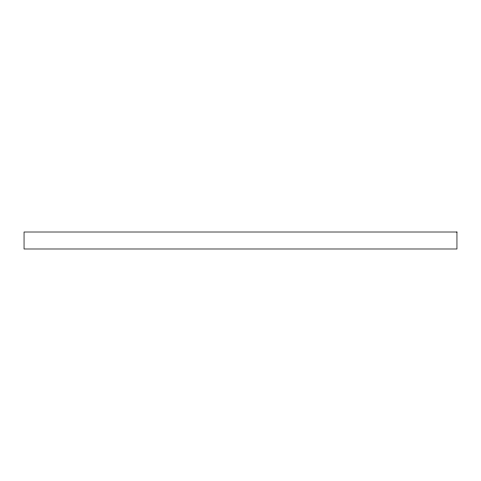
<?xml version="1.0" encoding="UTF-8"?>
<svg xmlns="http://www.w3.org/2000/svg" width="481" height="481" viewBox="0 0 481 481"><rect width="100%" height="100%" fill="white"/><g stroke="black" fill="none" stroke-linecap="round" stroke-linejoin="round"><path stroke-width="0.72" d="M456.95 232.01L24.05 232.01L24.05 248.99L456.95 248.99L456.95 232.01"/></g></svg>
